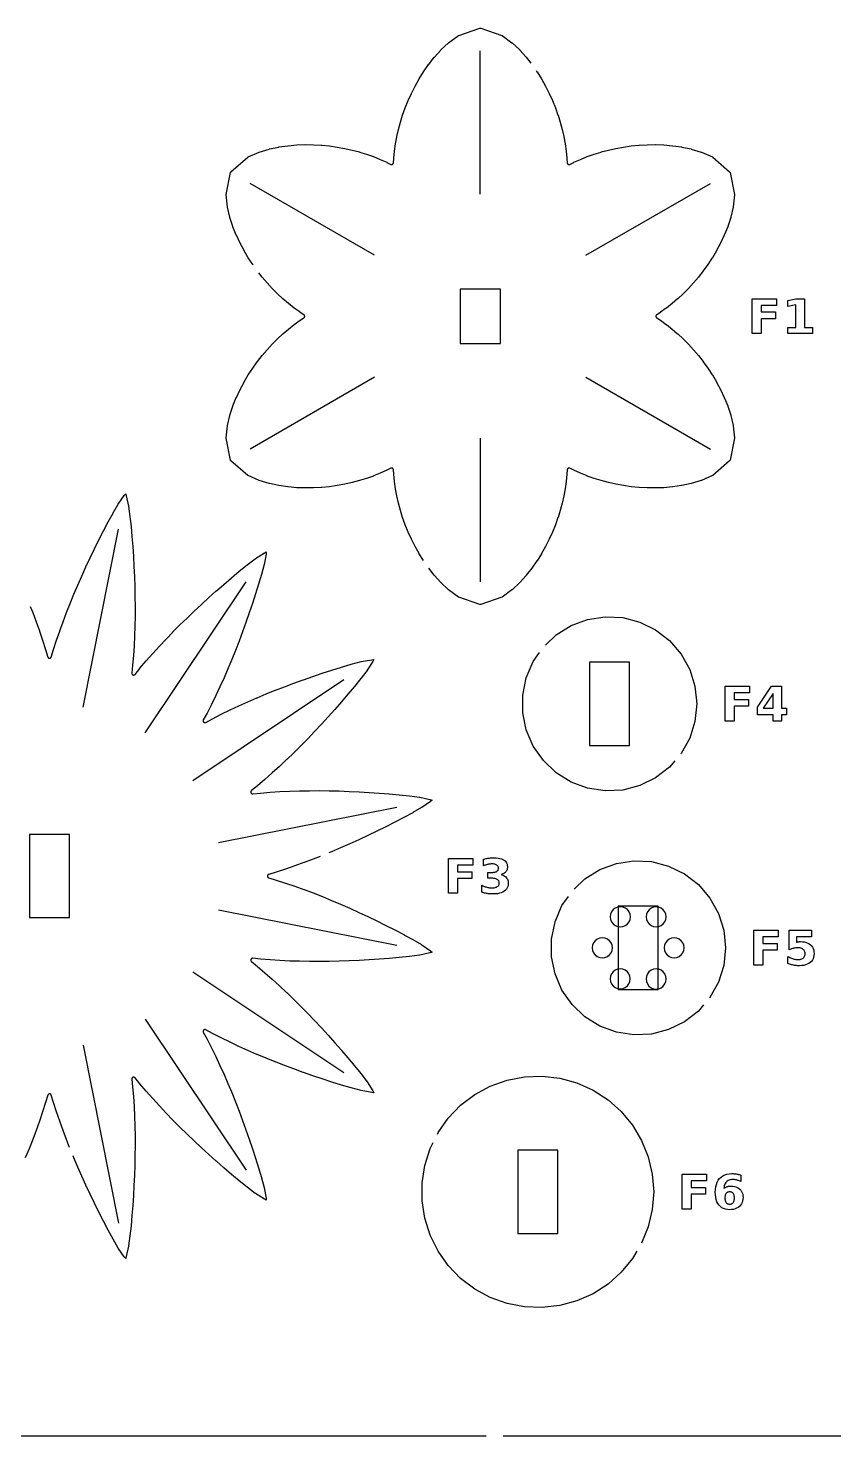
# Model space of a CAD drawing. Header units: millimetres. Extents: x 0 to 300, y 0 to 300.
# Drawn here: x 92.5 to 148.6, y 150 to 248.1 of the extents above; entities that cross this region are included whole.
import ezdxf

# ---------------------------------------------------------------- set-up
doc = ezdxf.new("R2010")
doc.units = ezdxf.units.MM
for name, color, linetype in [('CUT', 1, 'CONTINUOUS'), ('ENGRAVE', 5, 'CONTINUOUS'), ('SCORE', 7, 'CONTINUOUS')]:
    doc.layers.add(name, color=color, linetype=linetype)

msp = doc.modelspace()

# ---------------------------------------------------------------- linework, layer by layer
at = {"layer": 'CUT', "color": 1}
for points in [[(108.1822, 231.5628), (108.1504, 231.6072), (108.1471, 231.612), (107.8419, 232.0785), (107.8387, 232.0836), (107.5475, 232.5744), (107.5444, 232.58), (107.269, 233.0978), (107.2659, 233.104), (107.0086, 233.6529), (107.0055, 233.66), (106.7701, 234.2463), (106.767, 234.255), (106.5602, 234.8898), (106.5571, 234.901), (106.3919, 235.6061), (106.3891, 235.6226), (106.2984, 236.4572), (106.2975, 236.4718), (106.2997, 236.4863), (106.6053, 238.0114), (106.6123, 238.0388), (106.6325, 238.0586), (107.8005, 239.0858), (107.812, 239.0949), (107.8251, 239.1015), (108.5932, 239.4402), (108.6089, 239.446), (109.3021, 239.6555), (109.3134, 239.6584), (109.9665, 239.7967), (109.9756, 239.7983), (110.601, 239.8877), (110.6088, 239.8886), (111.2127, 239.9402), (111.2196, 239.9406), (111.8058, 239.9609), (111.8122, 239.961), (112.3828, 239.9543), (112.3889, 239.9541), (112.9455, 239.923), (112.9513, 239.9226), (113.495, 239.8691), (113.5007, 239.8685), (114.0322, 239.7939), (114.0378, 239.793), (114.5577, 239.6984), (114.5632, 239.6973), (115.072, 239.5834), (115.0774, 239.5821), (115.5753, 239.4494), (115.5806, 239.4479), (116.0679, 239.2967), (116.0731, 239.295), (116.5499, 239.1258), (116.5551, 239.1238), (117.0216, 238.9368), (117.0267, 238.9346), (117.4829, 238.7298), (117.488, 238.7274), (117.7646, 238.5895), (117.7776, 238.5838), (117.7893, 238.58), (117.8013, 238.5773), (117.8136, 238.5759), (117.8259, 238.5757), (117.8381, 238.5766), (117.8503, 238.5788), (117.8621, 238.5822), (117.8736, 238.5867), (117.8845, 238.5923), (117.8949, 238.599), (117.9045, 238.6067), (117.9133, 238.6152), (117.9213, 238.6246), (117.9283, 238.6348), (117.9342, 238.6456), (117.9391, 238.6569), (117.9428, 238.6686), (117.9454, 238.6806), (117.9469, 238.6947), (117.9658, 239.0033), (117.9663, 239.0089), (118.017, 239.5064), (118.0177, 239.5119), (118.0889, 240.0094), (118.0898, 240.0149), (118.1817, 240.5124), (118.1828, 240.5178), (118.2956, 241.0154), (118.2969, 241.0207), (118.4309, 241.5183), (118.4325, 241.5236), (118.5882, 242.0212), (118.59, 242.0265), (118.768, 242.5241), (118.77, 242.5293), (118.9713, 243.0269), (118.9735, 243.0321), (119.1991, 243.5298), (119.2016, 243.535), (119.453, 244.0326), (119.4559, 244.0379), (119.7354, 244.5355), (119.7386, 244.541), (120.0493, 245.0384), (120.0532, 245.0442), (120.3998, 245.5414), (120.4045, 245.5477), (120.7946, 246.0447), (120.8005, 246.0517), (121.2469, 246.5482), (121.255, 246.5565), (121.783, 247.0521), (121.7959, 247.0628), (122.4733, 247.5586), (122.4856, 247.5667), (122.4992, 247.5721), (123.9728, 248.07), (124, 248.0775), (124.0272, 248.07), (125.5008, 247.5721), (125.5144, 247.5667), (125.5267, 247.5586), (126.2041, 247.0628), (126.217, 247.0521), (126.745, 246.5565), (126.7531, 246.5482), (127.1995, 246.0517), (127.2054, 246.0447), (127.5194, 245.6447)], [(127.8969, 245.1158), (127.9468, 245.0442), (127.9507, 245.0384), (128.2614, 244.541), (128.2646, 244.5355), (128.5441, 244.0379), (128.547, 244.0326), (128.7984, 243.535), (128.8009, 243.5298), (129.0265, 243.0321), (129.0287, 243.0269), (129.23, 242.5293), (129.232, 242.5241), (129.41, 242.0265), (129.4118, 242.0212), (129.5675, 241.5236), (129.5691, 241.5183), (129.7031, 241.0207), (129.7044, 241.0154), (129.8172, 240.5178), (129.8183, 240.5124), (129.9102, 240.0149), (129.9111, 240.0094), (129.9823, 239.5119), (129.983, 239.5064), (130.0337, 239.0089), (130.0342, 239.0033), (130.0531, 238.6947), (130.0546, 238.6806), (130.0572, 238.6686), (130.0609, 238.6569), (130.0658, 238.6456), (130.0717, 238.6348), (130.0787, 238.6246), (130.0867, 238.6152), (130.0955, 238.6067), (130.1051, 238.599), (130.1155, 238.5923), (130.1264, 238.5867), (130.1379, 238.5822), (130.1497, 238.5788), (130.1619, 238.5766), (130.1741, 238.5757), (130.1864, 238.5759), (130.1987, 238.5773), (130.2107, 238.58), (130.2224, 238.5838), (130.2354, 238.5895), (130.512, 238.7274), (130.5171, 238.7298), (130.9733, 238.9346), (130.9784, 238.9368), (131.4449, 239.1238), (131.4501, 239.1258), (131.9269, 239.295), (131.9321, 239.2967), (132.4194, 239.4479), (132.4247, 239.4494), (132.9226, 239.5821), (132.928, 239.5834), (133.4368, 239.6973), (133.4423, 239.6984), (133.9622, 239.793), (133.9678, 239.7939), (134.4993, 239.8685), (134.505, 239.8691), (135.0487, 239.9226), (135.0545, 239.923), (135.6111, 239.9541), (135.6172, 239.9543), (136.1878, 239.961), (136.1942, 239.9609), (136.7804, 239.9406), (136.7873, 239.9402), (137.3912, 239.8886), (137.399, 239.8877), (138.0244, 239.7983), (138.0335, 239.7967), (138.6866, 239.6584), (138.6979, 239.6555), (139.3911, 239.446), (139.4068, 239.4402), (140.1749, 239.1015), (140.188, 239.0949), (140.1995, 239.0858), (141.3675, 238.0586), (141.3877, 238.0388), (141.3947, 238.0114), (141.7003, 236.4863), (141.7025, 236.4718), (141.7016, 236.4572), (141.6109, 235.6226), (141.6081, 235.6061), (141.4429, 234.901), (141.4398, 234.8898), (141.233, 234.255), (141.2299, 234.2463), (140.9945, 233.66), (140.9914, 233.6529), (140.7341, 233.104), (140.731, 233.0978), (140.4556, 232.58), (140.4525, 232.5744), (140.1613, 232.0836), (140.1581, 232.0785), (139.8529, 231.612), (139.8496, 231.6072), (139.5315, 231.163), (139.5281, 231.1585), (139.1977, 230.7354), (139.1942, 230.731), (138.8523, 230.328), (138.8486, 230.3239), (138.4955, 229.9402), (138.4917, 229.9362), (138.1278, 229.5713), (138.1238, 229.5675), (137.7493, 229.2211), (137.7452, 229.2174), (137.3603, 228.8891), (137.356, 228.8855), (136.9607, 228.5751), (136.9563, 228.5718), (136.5508, 228.2791), (136.5462, 228.2759), (136.2884, 228.1053), (136.277, 228.0969), (136.2679, 228.0886), (136.2596, 228.0795), (136.2522, 228.0697), (136.2458, 228.0591), (136.2406, 228.048), (136.2364, 228.0364), (136.2334, 228.0245), (136.2316, 228.0123), (136.231, 228), (136.2316, 227.9877), (136.2334, 227.9755), (136.2364, 227.9636), (136.2406, 227.952), (136.2458, 227.9409), (136.2522, 227.9303), (136.2596, 227.9205), (136.2679, 227.9114), (136.277, 227.9031), (136.2884, 227.8947), (136.5462, 227.7241), (136.5508, 227.7209), (136.9563, 227.4282), (136.9607, 227.4249), (137.356, 227.1145), (137.3603, 227.1109), (137.7452, 226.7826), (137.7493, 226.7789), (138.1238, 226.4325), (138.1278, 226.4287), (138.4917, 226.0638), (138.4955, 226.0598), (138.8486, 225.6761), (138.8523, 225.672), (139.1942, 225.269), (139.1977, 225.2646), (139.5281, 224.8415), (139.5315, 224.837), (139.8496, 224.3928), (139.8529, 224.388), (140.1581, 223.9215), (140.1613, 223.9164), (140.4525, 223.4256), (140.4556, 223.42), (140.731, 222.9022), (140.7341, 222.896), (140.9914, 222.3471), (140.9945, 222.34), (141.2299, 221.7537), (141.233, 221.745), (141.4398, 221.1102), (141.4429, 221.099), (141.6081, 220.3939), (141.6109, 220.3774), (141.7016, 219.5428), (141.7025, 219.5282), (141.7003, 219.5137), (141.3947, 217.9886), (141.3877, 217.9612), (141.3675, 217.9414), (140.1995, 216.9142), (140.188, 216.9051), (140.1749, 216.8985), (139.4068, 216.5598), (139.3911, 216.554), (138.6979, 216.3445), (138.6866, 216.3416), (138.0335, 216.2033), (138.0244, 216.2017), (137.399, 216.1123), (137.3912, 216.1114), (136.7873, 216.0598), (136.7804, 216.0594), (136.1942, 216.0391), (136.1878, 216.039), (135.6172, 216.0457), (135.6111, 216.0459), (135.0545, 216.077), (135.0487, 216.0774), (134.505, 216.1309), (134.4993, 216.1315), (133.9678, 216.2061), (133.9622, 216.207), (133.4423, 216.3016), (133.4368, 216.3027), (132.928, 216.4166), (132.9226, 216.4179), (132.4247, 216.5506), (132.4194, 216.5521), (131.9321, 216.7033), (131.9269, 216.705), (131.4501, 216.8742), (131.4449, 216.8762), (130.9784, 217.0632), (130.9733, 217.0654), (130.5171, 217.2702), (130.512, 217.2726), (130.2354, 217.4105), (130.2224, 217.4162), (130.2107, 217.42), (130.1987, 217.4227), (130.1864, 217.4241), (130.1741, 217.4243), (130.1619, 217.4234), (130.1497, 217.4212), (130.1379, 217.4178), (130.1264, 217.4133), (130.1155, 217.4077), (130.1051, 217.401), (130.0955, 217.3933), (130.0867, 217.3848), (130.0787, 217.3754), (130.0717, 217.3652), (130.0658, 217.3544), (130.0609, 217.3431), (130.0572, 217.3314), (130.0546, 217.3194), (130.0531, 217.3053), (130.0342, 216.9967), (130.0337, 216.9911), (129.983, 216.4936), (129.9823, 216.4881), (129.9111, 215.9906), (129.9102, 215.9851), (129.8183, 215.4876), (129.8172, 215.4822), (129.7044, 214.9846), (129.7031, 214.9793), (129.5691, 214.4817), (129.5675, 214.4764), (129.4118, 213.9788), (129.41, 213.9735), (129.232, 213.4759), (129.23, 213.4707), (129.0287, 212.9731), (129.0265, 212.9679), (128.8009, 212.4702), (128.7984, 212.465), (128.547, 211.9674), (128.5441, 211.9621), (128.2646, 211.4645), (128.2614, 211.459), (127.9507, 210.9616), (127.9468, 210.9558), (127.6002, 210.4586), (127.5955, 210.4523), (127.2054, 209.9553), (127.1995, 209.9483), (126.7531, 209.4518), (126.745, 209.4435), (126.217, 208.9479), (126.2041, 208.9372), (125.5267, 208.4414), (125.5144, 208.4333), (125.5008, 208.4279), (124.0272, 207.93), (124, 207.9225), (123.9728, 207.93), (122.4992, 208.4279), (122.4856, 208.4333), (122.4733, 208.4414), (121.7959, 208.9372), (121.783, 208.9479), (121.255, 209.4435), (121.2469, 209.4518), (120.8005, 209.9483), (120.7946, 209.9553), (120.4109, 210.4441)], [(120.0394, 210.9775), (119.7386, 211.459), (119.7354, 211.4645), (119.4559, 211.9621), (119.453, 211.9674), (119.2016, 212.465), (119.1991, 212.4702), (118.9735, 212.9679), (118.9713, 212.9731), (118.77, 213.4707), (118.768, 213.4759), (118.59, 213.9735), (118.5882, 213.9788), (118.4325, 214.4764), (118.4309, 214.4817), (118.2969, 214.9793), (118.2956, 214.9846), (118.1828, 215.4822), (118.1817, 215.4876), (118.0898, 215.9851), (118.0889, 215.9906), (118.0177, 216.4881), (118.017, 216.4936), (117.9663, 216.9911), (117.9658, 216.9967), (117.9469, 217.3053), (117.9454, 217.3194), (117.9428, 217.3314), (117.9391, 217.3431), (117.9342, 217.3544), (117.9283, 217.3652), (117.9213, 217.3754), (117.9133, 217.3848), (117.9045, 217.3933), (117.8949, 217.401), (117.8845, 217.4077), (117.8736, 217.4133), (117.8621, 217.4178), (117.8503, 217.4212), (117.8381, 217.4234), (117.8259, 217.4243), (117.8136, 217.4241), (117.8013, 217.4227), (117.7893, 217.42), (117.7776, 217.4162), (117.7646, 217.4105), (117.488, 217.2726), (117.4829, 217.2702), (117.0267, 217.0654), (117.0216, 217.0632), (116.5551, 216.8762), (116.5499, 216.8742), (116.0731, 216.705), (116.0679, 216.7033), (115.5806, 216.5521), (115.5753, 216.5506), (115.0774, 216.4179), (115.072, 216.4166), (114.5632, 216.3027), (114.5577, 216.3016), (114.0378, 216.207), (114.0322, 216.2061), (113.5007, 216.1315), (113.495, 216.1309), (112.9513, 216.0774), (112.9455, 216.077), (112.3889, 216.0459), (112.3828, 216.0457), (111.8122, 216.039), (111.8058, 216.0391), (111.2196, 216.0594), (111.2127, 216.0598), (110.6088, 216.1114), (110.601, 216.1123), (109.9756, 216.2017), (109.9665, 216.2033), (109.3134, 216.3416), (109.3021, 216.3445), (108.6089, 216.554), (108.5932, 216.5598), (107.8251, 216.8985), (107.812, 216.9051), (107.8005, 216.9142), (106.6325, 217.9414), (106.6123, 217.9612), (106.6053, 217.9886), (106.2997, 219.5137), (106.2975, 219.5282), (106.2984, 219.5428), (106.3891, 220.3774), (106.3919, 220.3939), (106.5571, 221.099), (106.5602, 221.1102), (106.767, 221.745), (106.7701, 221.7537), (107.0055, 222.34), (107.0086, 222.3471), (107.2659, 222.896), (107.269, 222.9022), (107.5444, 223.42), (107.5475, 223.4256), (107.8387, 223.9164), (107.8419, 223.9215), (108.1471, 224.388), (108.1504, 224.3928), (108.4685, 224.837), (108.4719, 224.8415), (108.8023, 225.2646), (108.8058, 225.269), (109.1477, 225.672), (109.1514, 225.6761), (109.5045, 226.0598), (109.5083, 226.0638), (109.8722, 226.4287), (109.8762, 226.4325), (110.2507, 226.7789), (110.2548, 226.7826), (110.6397, 227.1109), (110.644, 227.1145), (111.0393, 227.4249), (111.0437, 227.4282), (111.4492, 227.7209), (111.4538, 227.7241), (111.7116, 227.8947), (111.723, 227.9031), (111.7321, 227.9114), (111.7404, 227.9205), (111.7478, 227.9303), (111.7542, 227.9409), (111.7594, 227.952), (111.7636, 227.9636), (111.7666, 227.9755), (111.7684, 227.9877), (111.769, 228), (111.7684, 228.0123), (111.7666, 228.0245), (111.7636, 228.0364), (111.7594, 228.048), (111.7542, 228.0591), (111.7478, 228.0697), (111.7404, 228.0795), (111.7321, 228.0886), (111.723, 228.0969), (111.7116, 228.1053), (111.4538, 228.2759), (111.4492, 228.2791), (111.0437, 228.5718), (111.0393, 228.5751), (110.644, 228.8855), (110.6397, 228.8891), (110.2548, 229.2174), (110.2507, 229.2211), (109.8762, 229.5675), (109.8722, 229.5713), (109.5083, 229.9362), (109.5045, 229.9402), (109.1514, 230.3239), (109.1477, 230.328), (108.8058, 230.731), (108.8023, 230.7354), (108.5658, 231.0382)], [(92.655, 207.7846), (92.8219, 207.3619), (92.8226, 207.3599), (93.0641, 206.7207), (93.0648, 206.7187), (93.2955, 206.0773), (93.2963, 206.0752), (93.5155, 205.4316), (93.5163, 205.4293), (93.7236, 204.7835), (93.7243, 204.781), (93.8798, 204.2639), (93.8845, 204.2506), (93.8897, 204.2395), (93.896, 204.2289), (93.9033, 204.219), (93.9115, 204.2099), (93.9206, 204.2017), (93.9305, 204.1943), (93.941, 204.188), (93.9521, 204.1828), (93.9637, 204.1786), (93.9756, 204.1756), (93.9877, 204.1738), (94, 204.1732), (94.0123, 204.1738), (94.0244, 204.1756), (94.0363, 204.1786), (94.0479, 204.1828), (94.059, 204.188), (94.0695, 204.1943), (94.0794, 204.2017), (94.0885, 204.2099), (94.0967, 204.219), (94.104, 204.2289), (94.1103, 204.2395), (94.1155, 204.2506), (94.1202, 204.2639), (94.2757, 204.781), (94.2764, 204.7835), (94.4837, 205.4293), (94.4845, 205.4316), (94.7037, 206.0752), (94.7045, 206.0773), (94.9352, 206.7187), (94.9359, 206.7207), (95.1774, 207.3599), (95.1781, 207.3619), (95.4298, 207.9991), (95.4305, 208.0009), (95.6918, 208.6363), (95.6925, 208.638), (95.9628, 209.2716), (95.9635, 209.2732), (96.2423, 209.9052), (96.243, 209.9066), (96.5299, 210.5371), (96.5305, 210.5384), (96.825, 211.1674), (96.8256, 211.1687), (97.1275, 211.7963), (97.1281, 211.7975), (97.4372, 212.4236), (97.4379, 212.4249), (97.7546, 213.0495), (97.7554, 213.051), (98.0807, 213.6736), (98.0818, 213.6755), (98.4183, 214.2955), (98.42, 214.2986), (98.7742, 214.9128), (98.781, 214.9236), (99.2045, 215.5221), (99.2998, 215.644), (99.3412, 215.4949), (99.5034, 214.7799), (99.5057, 214.7673), (99.5978, 214.0644), (99.5982, 214.0608), (99.6719, 213.3592), (99.6721, 213.3571), (99.7344, 212.6573), (99.7345, 212.6556), (99.7881, 211.9575), (99.7882, 211.956), (99.8342, 211.2593), (99.8343, 211.2578), (99.8731, 210.5626), (99.8731, 210.5611), (99.9045, 209.8673), (99.9046, 209.8658), (99.9284, 209.1736), (99.9284, 209.172), (99.9442, 208.4814), (99.9442, 208.4797), (99.9515, 207.7908), (99.9515, 207.789), (99.9497, 207.102), (99.9497, 207.1), (99.9384, 206.415), (99.9383, 206.4129), (99.9168, 205.73), (99.9167, 205.7278), (99.8843, 205.047), (99.8842, 205.0447), (99.8405, 204.3663), (99.8403, 204.3638), (99.7847, 203.6878), (99.7845, 203.6853), (99.7302, 203.148), (99.7294, 203.1339), (99.73, 203.1216), (99.7318, 203.1095), (99.7347, 203.0976), (99.7389, 203.086), (99.7441, 203.0749), (99.7504, 203.0643), (99.7577, 203.0545), (99.7659, 203.0454), (99.775, 203.0371), (99.7849, 203.0298), (99.7954, 203.0235), (99.8065, 203.0182), (99.8181, 203.0141), (99.83, 203.0111), (99.8422, 203.0093), (99.8544, 203.0087), (99.8667, 203.0093), (99.8788, 203.0111), (99.8908, 203.0141), (99.9023, 203.0183), (99.9134, 203.0236), (99.9239, 203.0299), (99.9338, 203.0372), (99.9429, 203.0455), (99.9523, 203.056), (100.2938, 203.4743), (100.2954, 203.4763), (100.7341, 203.9936), (100.7357, 203.9954), (101.1846, 204.5061), (101.1861, 204.5078), (101.6446, 205.012), (101.6461, 205.0136), (102.1138, 205.5118), (102.1152, 205.5133), (102.5916, 206.0057), (102.5929, 206.0071), (103.0775, 206.4942), (103.0788, 206.4954), (103.571, 206.9774), (103.5722, 206.9786), (104.0717, 207.4558), (104.0729, 207.4568), (104.5792, 207.9295), (104.5803, 207.9305), (105.0931, 208.3989), (105.0942, 208.3999), (105.6132, 208.8642), (105.6142, 208.8651), (106.1394, 209.3252), (106.1405, 209.3262), (106.6722, 209.782), (106.6734, 209.7831), (107.2123, 210.2338), (107.214, 210.2352), (107.7622, 210.6792), (107.7649, 210.6814), (108.3272, 211.1133), (108.3376, 211.1206), (108.9579, 211.5115), (109.0926, 211.5877), (109.0738, 211.4341), (108.95, 210.7114), (108.9473, 210.699), (108.7634, 210.0143), (108.7624, 210.0109), (108.562, 209.3345), (108.5614, 209.3324), (108.3511, 208.6621), (108.3506, 208.6605), (108.133, 207.9949), (108.1325, 207.9935), (107.9084, 207.3322), (107.9079, 207.3309), (107.6776, 206.6737), (107.6771, 206.6723), (107.4406, 206.0193), (107.4401, 206.0179), (107.1972, 205.3693), (107.1966, 205.3678), (106.9469, 204.7237), (106.9463, 204.7221), (106.6894, 204.0829), (106.6887, 204.0812), (106.4242, 203.4472), (106.4234, 203.4454), (106.1508, 202.8168), (106.1499, 202.8149), (105.8686, 202.1922), (105.8677, 202.1902), (105.5773, 201.5737), (105.5763, 201.5716), (105.2763, 200.9615), (105.2752, 200.9593), (104.9652, 200.3561), (104.964, 200.3538), (104.7082, 199.8782), (104.7021, 199.8655), (104.6979, 199.8539), (104.6949, 199.842), (104.6931, 199.8299), (104.6925, 199.8176), (104.6931, 199.8053), (104.6949, 199.7932), (104.6978, 199.7813), (104.702, 199.7697), (104.7072, 199.7586), (104.7135, 199.748), (104.7208, 199.7382), (104.7291, 199.7291), (104.7382, 199.7208), (104.748, 199.7135), (104.7586, 199.7072), (104.7697, 199.702), (104.7813, 199.6978), (104.7932, 199.6949), (104.8053, 199.6931), (104.8176, 199.6925), (104.8299, 199.6931), (104.842, 199.6949), (104.8539, 199.6979), (104.8655, 199.7021), (104.8782, 199.7082), (105.3538, 199.964), (105.3561, 199.9652), (105.9593, 200.2752), (105.9615, 200.2763), (106.5716, 200.5763), (106.5737, 200.5773), (107.1902, 200.8677), (107.1922, 200.8686), (107.8149, 201.1499), (107.8168, 201.1508), (108.4454, 201.4234), (108.4472, 201.4242), (109.0812, 201.6887), (109.0829, 201.6894), (109.7221, 201.9463), (109.7237, 201.9469), (110.3678, 202.1966), (110.3693, 202.1972), (111.0179, 202.4401), (111.0193, 202.4406), (111.6723, 202.6771), (111.6737, 202.6776), (112.3309, 202.9079), (112.3322, 202.9084), (112.9935, 203.1325), (112.9949, 203.133), (113.6605, 203.3506), (113.6621, 203.3511), (114.3324, 203.5614), (114.3345, 203.562), (115.0109, 203.7624), (115.0143, 203.7634), (115.699, 203.9473), (115.7114, 203.95), (116.4341, 204.0738), (116.5877, 204.0926), (116.5115, 203.9579), (116.1206, 203.3376), (116.1133, 203.3272), (115.6814, 202.7649), (115.6792, 202.7622), (115.2352, 202.214), (115.2338, 202.2123), (114.7831, 201.6734), (114.782, 201.6722), (114.3262, 201.1405), (114.3252, 201.1394), (113.8651, 200.6142), (113.8642, 200.6132), (113.3999, 200.0942), (113.3989, 200.0931), (112.9305, 199.5803), (112.9295, 199.5792), (112.4568, 199.0729), (112.4558, 199.0717), (111.9786, 198.5722), (111.9774, 198.571), (111.4954, 198.0788), (111.4942, 198.0775), (111.0071, 197.5929), (111.0057, 197.5916), (110.5133, 197.1152), (110.5118, 197.1138), (110.0136, 196.6461), (110.012, 196.6446), (109.5078, 196.1861), (109.5061, 196.1846), (108.9954, 195.7357), (108.9936, 195.7341), (108.4763, 195.2954), (108.4743, 195.2938), (108.056, 194.9523), (108.0455, 194.9429), (108.0372, 194.9338), (108.0299, 194.9239), (108.0236, 194.9134), (108.0183, 194.9023), (108.0141, 194.8908), (108.0111, 194.8788), (108.0093, 194.8667), (108.0087, 194.8544), (108.0093, 194.8422), (108.0111, 194.83), (108.0141, 194.8181), (108.0182, 194.8065), (108.0235, 194.7954), (108.0298, 194.7849), (108.0371, 194.775), (108.0454, 194.7659), (108.0545, 194.7577), (108.0643, 194.7504), (108.0749, 194.7441), (108.086, 194.7389), (108.0976, 194.7347), (108.1095, 194.7318), (108.1216, 194.73), (108.1339, 194.7294), (108.148, 194.7302), (108.6853, 194.7845), (108.6878, 194.7847), (109.3638, 194.8403), (109.3663, 194.8405), (110.0447, 194.8842), (110.047, 194.8843), (110.7278, 194.9167), (110.73, 194.9168), (111.4129, 194.9383), (111.415, 194.9384), (112.1, 194.9497), (112.102, 194.9497), (112.789, 194.9515), (112.7908, 194.9515), (113.4797, 194.9442), (113.4814, 194.9442), (114.172, 194.9284), (114.1736, 194.9284), (114.8658, 194.9046), (114.8673, 194.9045), (115.5611, 194.8731), (115.5626, 194.8731), (116.2578, 194.8343), (116.2593, 194.8342), (116.956, 194.7882), (116.9575, 194.7881), (117.6556, 194.7345), (117.6573, 194.7344), (118.3571, 194.6721), (118.3592, 194.6719), (119.0608, 194.5982), (119.0644, 194.5978), (119.7673, 194.5057), (119.7799, 194.5034), (120.4949, 194.3412), (120.644, 194.2998), (120.5221, 194.2045), (119.9236, 193.781), (119.9128, 193.7742), (119.2986, 193.42), (119.2955, 193.4183), (118.6755, 193.0818), (118.6736, 193.0807), (118.051, 192.7554), (118.0495, 192.7546), (117.4249, 192.4379), (117.4236, 192.4372), (116.7975, 192.1281), (116.7963, 192.1275), (116.1687, 191.8256), (116.1674, 191.825), (115.5384, 191.5305), (115.5371, 191.5299), (114.9066, 191.243), (114.9052, 191.2423), (114.2732, 190.9635), (114.2716, 190.9628), (113.638, 190.6925), (113.6363, 190.6918), (113.4447, 190.613)], [(128.5338, 205.0938), (129.2812, 205.8043), (130.3244, 206.4545), (131.4772, 206.8814), (132.6923, 207.0676), (133.92, 207.0053), (135.11, 206.6972), (136.2137, 206.1558), (137.1857, 205.4034), (137.9865, 204.4707), (138.583, 203.3959), (138.951, 202.223), (139.0754, 201), (138.951, 199.777), (138.583, 198.6041), (137.9865, 197.5293), (137.9757, 197.5168)], [(137.5523, 197.0236), (137.1857, 196.5966), (136.2137, 195.8442), (135.11, 195.3028), (133.92, 194.9947), (132.6923, 194.9324), (131.4772, 195.1186), (130.3244, 195.5455), (129.2812, 196.1957), (128.3903, 197.0427), (127.688, 198.0516), (127.2032, 199.1813), (126.9558, 200.3854), (126.9558, 201.6146), (127.2032, 202.8187), (127.688, 203.9484), (128.1321, 204.5864)], [(112.8426, 190.368), (112.3619, 190.1781), (112.3599, 190.1774), (111.7207, 189.9359), (111.7187, 189.9352), (111.0773, 189.7045), (111.0752, 189.7037), (110.4316, 189.4845), (110.4293, 189.4837), (109.7835, 189.2764), (109.781, 189.2757), (109.2639, 189.1202), (109.2506, 189.1155), (109.2395, 189.1103), (109.2289, 189.104), (109.219, 189.0967), (109.2099, 189.0885), (109.2017, 189.0794), (109.1943, 189.0695), (109.188, 189.059), (109.1828, 189.0479), (109.1786, 189.0363), (109.1756, 189.0244), (109.1738, 189.0123), (109.1732, 189), (109.1738, 188.9877), (109.1756, 188.9756), (109.1786, 188.9637), (109.1828, 188.9521), (109.188, 188.941), (109.1943, 188.9305), (109.2017, 188.9206), (109.2099, 188.9115), (109.219, 188.9033), (109.2289, 188.896), (109.2395, 188.8897), (109.2506, 188.8845), (109.2639, 188.8798), (109.781, 188.7243), (109.7835, 188.7236), (110.4293, 188.5163), (110.4316, 188.5155), (111.0752, 188.2963), (111.0773, 188.2955), (111.7187, 188.0648), (111.7207, 188.0641), (112.3599, 187.8226), (112.3619, 187.8219), (112.9991, 187.5702), (113.0009, 187.5695), (113.6363, 187.3082), (113.638, 187.3075), (114.2716, 187.0372), (114.2732, 187.0365), (114.9052, 186.7577), (114.9066, 186.757), (115.5371, 186.4701), (115.5384, 186.4695), (116.1674, 186.175), (116.1687, 186.1744), (116.7963, 185.8725), (116.7975, 185.8719), (117.4236, 185.5628), (117.4249, 185.5621), (118.0495, 185.2454), (118.051, 185.2446), (118.6736, 184.9193), (118.6755, 184.9182), (119.2955, 184.5817), (119.2986, 184.58), (119.9128, 184.2258), (119.9236, 184.219), (120.5221, 183.7955), (120.644, 183.7002), (120.4949, 183.6588), (119.7799, 183.4966), (119.7673, 183.4943), (119.0644, 183.4022), (119.0608, 183.4018), (118.3592, 183.3281), (118.3571, 183.3279), (117.6573, 183.2656), (117.6556, 183.2655), (116.9575, 183.2119), (116.956, 183.2118), (116.2593, 183.1658), (116.2578, 183.1657), (115.5626, 183.1269), (115.5611, 183.1269), (114.8673, 183.0955), (114.8658, 183.0954), (114.1736, 183.0716), (114.172, 183.0716), (113.4814, 183.0558), (113.4797, 183.0558), (112.7908, 183.0485), (112.789, 183.0485), (112.102, 183.0503), (112.1, 183.0503), (111.415, 183.0616), (111.4129, 183.0617), (110.73, 183.0832), (110.7278, 183.0833), (110.047, 183.1157), (110.0447, 183.1158), (109.3663, 183.1595), (109.3638, 183.1597), (108.6878, 183.2153), (108.6853, 183.2155), (108.148, 183.2698), (108.1339, 183.2706), (108.1216, 183.27), (108.1095, 183.2682), (108.0976, 183.2653), (108.086, 183.2611), (108.0749, 183.2559), (108.0643, 183.2496), (108.0545, 183.2423), (108.0454, 183.2341), (108.0371, 183.225), (108.0298, 183.2151), (108.0235, 183.2046), (108.0182, 183.1935), (108.0141, 183.1819), (108.0111, 183.17), (108.0093, 183.1578), (108.0087, 183.1456), (108.0093, 183.1333), (108.0111, 183.1212), (108.0141, 183.1092), (108.0183, 183.0977), (108.0236, 183.0866), (108.0299, 183.0761), (108.0372, 183.0662), (108.0455, 183.0571), (108.056, 183.0477), (108.4743, 182.7062), (108.4763, 182.7046), (108.9936, 182.2659), (108.9954, 182.2643), (109.5061, 181.8154), (109.5078, 181.8139), (110.012, 181.3554), (110.0136, 181.3539), (110.5118, 180.8862), (110.5133, 180.8848), (111.0057, 180.4084), (111.0071, 180.4071), (111.4942, 179.9225), (111.4954, 179.9212), (111.9774, 179.429), (111.9786, 179.4278), (112.4558, 178.9283), (112.4568, 178.9271), (112.9295, 178.4208), (112.9305, 178.4197), (113.3989, 177.9069), (113.3999, 177.9058), (113.8642, 177.3868), (113.8651, 177.3858), (114.3252, 176.8606), (114.3262, 176.8595), (114.782, 176.3278), (114.7831, 176.3266), (115.2338, 175.7877), (115.2352, 175.786), (115.6792, 175.2378), (115.6814, 175.2351), (116.1133, 174.6728), (116.1206, 174.6624), (116.5115, 174.0421), (116.5877, 173.9074), (116.4341, 173.9262), (115.7114, 174.05), (115.699, 174.0527), (115.0143, 174.2366), (115.0109, 174.2376), (114.3345, 174.438), (114.3324, 174.4386), (113.6621, 174.6489), (113.6605, 174.6494), (112.9949, 174.867), (112.9935, 174.8675), (112.3322, 175.0916), (112.3309, 175.0921), (111.6737, 175.3224), (111.6723, 175.3229), (111.0193, 175.5594), (111.0179, 175.5599), (110.3693, 175.8028), (110.3678, 175.8034), (109.7237, 176.0531), (109.7221, 176.0537), (109.0829, 176.3106), (109.0812, 176.3113), (108.4472, 176.5758), (108.4454, 176.5766), (107.8168, 176.8492), (107.8149, 176.8501), (107.1922, 177.1314), (107.1902, 177.1323), (106.5737, 177.4227), (106.5716, 177.4237), (105.9615, 177.7237), (105.9593, 177.7248), (105.3561, 178.0348), (105.3538, 178.036), (104.8782, 178.2918), (104.8655, 178.2979), (104.8539, 178.3021), (104.842, 178.3051), (104.8299, 178.3069), (104.8176, 178.3075), (104.8053, 178.3069), (104.7932, 178.3051), (104.7813, 178.3022), (104.7697, 178.298), (104.7586, 178.2928), (104.748, 178.2865), (104.7382, 178.2792), (104.7291, 178.2709), (104.7208, 178.2618), (104.7135, 178.252), (104.7072, 178.2414), (104.702, 178.2303), (104.6978, 178.2187), (104.6949, 178.2068), (104.6931, 178.1947), (104.6925, 178.1824), (104.6931, 178.1701), (104.6949, 178.158), (104.6979, 178.1461), (104.7021, 178.1345), (104.7082, 178.1218), (104.964, 177.6462), (104.9652, 177.6439), (105.2752, 177.0407), (105.2763, 177.0385), (105.5763, 176.4284), (105.5773, 176.4263), (105.8677, 175.8098), (105.8686, 175.8078), (106.1499, 175.1851), (106.1508, 175.1832), (106.4234, 174.5546), (106.4242, 174.5528), (106.6887, 173.9188), (106.6894, 173.9171), (106.9463, 173.2779), (106.9469, 173.2763), (107.1966, 172.6322), (107.1972, 172.6307), (107.4401, 171.9821), (107.4406, 171.9807), (107.6771, 171.3277), (107.6776, 171.3263), (107.9079, 170.6691), (107.9084, 170.6678), (108.1325, 170.0065), (108.133, 170.0051), (108.3506, 169.3395), (108.3511, 169.3379), (108.5614, 168.6676), (108.562, 168.6655), (108.7624, 167.9891), (108.7634, 167.9857), (108.9473, 167.301), (108.95, 167.2886), (109.0738, 166.5659), (109.0926, 166.4123), (108.9579, 166.4885), (108.3376, 166.8794), (108.3272, 166.8867), (107.7649, 167.3186), (107.7622, 167.3208), (107.214, 167.7648), (107.2123, 167.7662), (106.6734, 168.2169), (106.6722, 168.218), (106.1405, 168.6738), (106.1394, 168.6748), (105.6142, 169.1349), (105.6132, 169.1358), (105.0942, 169.6001), (105.0931, 169.6011), (104.5803, 170.0695), (104.5792, 170.0705), (104.0729, 170.5432), (104.0717, 170.5442), (103.5722, 171.0214), (103.571, 171.0226), (103.0788, 171.5046), (103.0775, 171.5058), (102.5929, 171.9929), (102.5916, 171.9943), (102.1152, 172.4867), (102.1138, 172.4882), (101.6461, 172.9864), (101.6446, 172.988), (101.1861, 173.4922), (101.1846, 173.4939), (100.7357, 174.0046), (100.7341, 174.0064), (100.2954, 174.5237), (100.2938, 174.5257), (99.9523, 174.944), (99.9429, 174.9545), (99.9338, 174.9628), (99.9239, 174.9701), (99.9134, 174.9764), (99.9023, 174.9817), (99.8908, 174.9859), (99.8788, 174.9889), (99.8667, 174.9907), (99.8544, 174.9913), (99.8422, 174.9907), (99.83, 174.9889), (99.8181, 174.9859), (99.8065, 174.9818), (99.7954, 174.9765), (99.7849, 174.9702), (99.775, 174.9629), (99.7659, 174.9546), (99.7577, 174.9455), (99.7504, 174.9357), (99.7441, 174.9251), (99.7389, 174.914), (99.7347, 174.9024), (99.7318, 174.8905), (99.73, 174.8784), (99.7294, 174.8661), (99.7302, 174.852), (99.7845, 174.3147), (99.7847, 174.3122), (99.8403, 173.6362), (99.8405, 173.6337), (99.8842, 172.9553), (99.8843, 172.953), (99.9167, 172.2722), (99.9168, 172.27), (99.9383, 171.5871), (99.9384, 171.585), (99.9497, 170.9), (99.9497, 170.898), (99.9515, 170.211), (99.9515, 170.2092), (99.9442, 169.5203), (99.9442, 169.5186), (99.9284, 168.828), (99.9284, 168.8264), (99.9046, 168.1342), (99.9045, 168.1327), (99.8731, 167.4389), (99.8731, 167.4374), (99.8343, 166.7422), (99.8342, 166.7407), (99.7882, 166.044), (99.7881, 166.0425), (99.7345, 165.3444), (99.7344, 165.3427), (99.6721, 164.6429), (99.6719, 164.6408), (99.5982, 163.9392), (99.5978, 163.9356), (99.5057, 163.2327), (99.5034, 163.2201), (99.3412, 162.5051), (99.2998, 162.356), (99.2045, 162.4779), (98.781, 163.0764), (98.7742, 163.0872), (98.42, 163.7014), (98.4183, 163.7045), (98.0818, 164.3245), (98.0807, 164.3264), (97.7554, 164.949), (97.7546, 164.9505), (97.4379, 165.5751), (97.4372, 165.5764), (97.1281, 166.2025), (97.1275, 166.2037), (96.8256, 166.8313), (96.825, 166.8326), (96.5305, 167.4616), (96.5299, 167.4629), (96.243, 168.0934), (96.2423, 168.0948), (95.9635, 168.7268), (95.9628, 168.7284), (95.6925, 169.362), (95.6918, 169.3637), (95.6367, 169.4976)], [(130.5338, 188.0938), (131.2812, 188.8043), (132.3244, 189.4545), (133.4772, 189.8814), (134.6923, 190.0676), (135.92, 190.0053), (137.11, 189.6972), (138.2137, 189.1558), (139.1857, 188.4034), (139.9865, 187.4707), (140.583, 186.3959), (140.951, 185.223), (141.0754, 184), (140.951, 182.777), (140.583, 181.6041), (139.9865, 180.5293), (139.9757, 180.5168)], [(139.5523, 180.0236), (139.1857, 179.5966), (138.2137, 178.8442), (137.11, 178.3028), (135.92, 177.9947), (134.6923, 177.9324), (133.4772, 178.1186), (132.3244, 178.5455), (131.2812, 179.1957), (130.3903, 180.0427), (129.688, 181.0516), (129.2032, 182.1813), (128.9558, 183.3854), (128.9558, 184.6146), (129.2032, 185.8187), (129.688, 186.9484), (130.1321, 187.5864)], [(121.01, 171.028), (121.0588, 171.1266), (121.7701, 172.1378), (122.6273, 173.0286), (123.6106, 173.7781), (124.6967, 174.3687), (125.8602, 174.7866), (127.0739, 175.0219), (128.3093, 175.0693), (129.5375, 174.9275), (130.7296, 174.5999), (131.8577, 174.0942), (132.8954, 173.4222), (133.8184, 172.5996), (134.605, 171.6458), (135.2367, 170.5831), (135.6989, 169.4365), (135.9806, 168.2327), (136.0752, 167), (135.9806, 165.7673), (135.6989, 164.5635), (135.2367, 163.4169), (135.2355, 163.4148)], [(95.3909, 170.0993), (95.1781, 170.6381), (95.1774, 170.6401), (94.9359, 171.2793), (94.9352, 171.2813), (94.7045, 171.9227), (94.7037, 171.9248), (94.4845, 172.5684), (94.4837, 172.5707), (94.2764, 173.2165), (94.2757, 173.219), (94.1202, 173.7361), (94.1155, 173.7494), (94.1103, 173.7605), (94.104, 173.7711), (94.0967, 173.781), (94.0885, 173.7901), (94.0794, 173.7983), (94.0695, 173.8057), (94.059, 173.812), (94.0479, 173.8172), (94.0363, 173.8214), (94.0244, 173.8244), (94.0123, 173.8262), (94, 173.8268), (93.9877, 173.8262), (93.9756, 173.8244), (93.9637, 173.8214), (93.9521, 173.8172), (93.941, 173.812), (93.9305, 173.8057), (93.9206, 173.7983), (93.9115, 173.7901), (93.9033, 173.781), (93.896, 173.7711), (93.8897, 173.7605), (93.8845, 173.7494), (93.8798, 173.7361), (93.7243, 173.219), (93.7236, 173.2165), (93.5163, 172.5707), (93.5155, 172.5684), (93.2963, 171.9248), (93.2955, 171.9227), (93.0648, 171.2813), (93.0641, 171.2793), (92.8226, 170.6401), (92.8219, 170.6381), (92.5702, 170.0009), (92.5695, 169.9991), (92.3082, 169.3637)], [(134.9034, 162.8561), (134.605, 162.3542), (133.8184, 161.4004), (132.8954, 160.5778), (131.8577, 159.9058), (130.7296, 159.4001), (129.5375, 159.0725), (128.3093, 158.9307), (127.0739, 158.9781), (125.8602, 159.2134), (124.6967, 159.6313), (123.6106, 160.2219), (122.6273, 160.9714), (121.7701, 161.8622), (121.0588, 162.8734), (120.5102, 163.9813), (120.1372, 165.16), (119.9485, 166.3818), (119.9485, 167.6182), (120.1372, 168.84), (120.5102, 170.0187), (120.7216, 170.4455)], [(75.6, 150), (124.4, 150)], [(125.6, 150), (174.4, 150)]]:
    msp.add_lwpolyline(points, dxfattribs=at)
for points in [[(125.395, 229.895), (122.605, 229.895), (122.605, 226.105), (125.395, 226.105), (125.395, 229.895)], [(134.395, 198.105), (134.395, 203.895), (131.605, 203.895), (131.605, 198.105), (134.395, 198.105)], [(95.395, 186.105), (95.395, 191.895), (92.605, 191.895), (92.605, 186.105), (95.395, 186.105)], [(136.395, 181.105), (136.395, 186.895), (133.605, 186.895), (133.605, 181.105), (136.395, 181.105)], [(129.395, 164.105), (129.395, 169.895), (126.605, 169.895), (126.605, 164.105), (129.395, 164.105)]]:
    msp.add_lwpolyline(points, close=True, dxfattribs=at)
at = {"layer": 'ENGRAVE', "color": 5}
for points in [[(144.6242, 229.23), (144.6242, 228.7564), (143.5598, 228.7564), (143.5598, 228.3039), (144.5607, 228.3039), (144.5607, 227.8303), (143.5598, 227.8303), (143.5598, 226.8), (142.9331, 226.8), (142.9331, 229.23), (144.6242, 229.23)], [(145.9815, 227.2329), (145.9815, 228.8036), (145.4135, 228.6864), (145.4135, 229.1128), (145.9782, 229.23), (146.5739, 229.23), (146.5739, 227.2329), (147.1273, 227.2329), (147.1273, 226.8), (145.4281, 226.8), (145.4281, 227.2329), (145.9815, 227.2329)], [(142.7471, 202.23), (142.7471, 201.7564), (141.6826, 201.7564), (141.6826, 201.3039), (142.6836, 201.3039), (142.6836, 200.8303), (141.6826, 200.8303), (141.6826, 199.8), (141.056, 199.8), (141.056, 202.23), (142.7471, 202.23)], [(144.98, 200.6968), (145.3267, 200.6968), (145.3267, 200.2427), (144.98, 200.2427), (144.98, 199.8), (144.3876, 199.8), (144.3876, 200.2427), (143.3101, 200.2427), (143.3101, 200.7798), (144.2834, 202.23), (144.98, 202.23), (144.98, 200.6968)], [(144.3876, 200.6968), (144.3876, 201.7141), (143.7007, 200.6968), (144.3876, 200.6968)], [(125.5224, 189.0865), (125.5945, 189.0575), (125.6601, 189.0233), (125.719, 188.984), (125.7715, 188.9394), (125.8173, 188.8897), (125.8564, 188.835), (125.8883, 188.7755), (125.9131, 188.7113), (125.9309, 188.6423), (125.9415, 188.5686), (125.9451, 188.4901), (125.9374, 188.3745), (125.9143, 188.2685), (125.8759, 188.1721), (125.8221, 188.0854), (125.7529, 188.0083), (125.6684, 187.9408), (125.5691, 187.8833), (125.4557, 187.8363), (125.3282, 187.7998), (125.1866, 187.7737), (125.0309, 187.758), (124.8611, 187.7528), (124.7987, 187.7536), (124.7362, 187.7561), (124.6737, 187.7603), (124.6112, 187.7662), (124.5486, 187.7737), (124.4859, 187.7829), (124.4234, 187.7938), (124.3611, 187.8063), (124.299, 187.8205), (124.2371, 187.8364), (124.1755, 187.854), (124.114, 187.8732), (124.114, 188.3566), (124.1726, 188.3285), (124.231, 188.3028), (124.2892, 188.2795), (124.3473, 188.2586), (124.4053, 188.2401), (124.4632, 188.224), (124.5208, 188.2103), (124.5781, 188.1991), (124.6351, 188.1904), (124.6917, 188.1842), (124.7481, 188.1805), (124.8041, 188.1792), (124.8839, 188.1816), (124.9572, 188.1888), (125.0241, 188.2008), (125.0844, 188.2176), (125.1384, 188.2391), (125.1858, 188.2655), (125.2263, 188.2963), (125.2595, 188.3313), (125.2853, 188.3705), (125.3037, 188.4138), (125.3148, 188.4613), (125.3185, 188.5129), (125.3147, 188.566), (125.3034, 188.6146), (125.2845, 188.6588), (125.2581, 188.6984), (125.2241, 188.7336), (125.1826, 188.7644), (125.1337, 188.7905), (125.0776, 188.8118), (125.0143, 188.8284), (124.9438, 188.8403), (124.8662, 188.8474), (124.7814, 188.8498), (124.5307, 188.8498), (124.5307, 189.2535), (124.7944, 189.2535), (124.8697, 189.2555), (124.9383, 189.2617), (125.0003, 189.272), (125.0555, 189.2864), (125.1041, 189.3049), (125.1459, 189.3275), (125.1812, 189.3543), (125.2101, 189.3855), (125.2326, 189.4209), (125.2487, 189.4606), (125.2583, 189.5046), (125.2615, 189.5529), (125.2584, 189.5978), (125.249, 189.6392), (125.2334, 189.677), (125.2116, 189.7113), (125.1835, 189.7421), (125.1492, 189.7694), (125.1092, 189.7928), (125.064, 189.8119), (125.0137, 189.8268), (124.9582, 189.8374), (124.8976, 189.8438), (124.8318, 189.8459), (124.7813, 189.8449), (124.7305, 189.8421), (124.6796, 189.8374), (124.6285, 189.8307), (124.5773, 189.8222), (124.5258, 189.8117), (124.4743, 189.7994), (124.4229, 189.7853), (124.3716, 189.7694), (124.3204, 189.7517), (124.2692, 189.7321), (124.2182, 189.7108), (124.2182, 190.1698), (124.28, 190.1864), (124.3415, 190.2016), (124.4029, 190.2154), (124.4642, 190.2277), (124.5252, 190.2385), (124.586, 190.2479), (124.6466, 190.2559), (124.7068, 190.2624), (124.7667, 190.2674), (124.8262, 190.2711), (124.8853, 190.2732), (124.9441, 190.274), (125.0954, 190.2696), (125.2334, 190.2567), (125.3581, 190.2351), (125.4696, 190.2049), (125.5679, 190.166), (125.6529, 190.1185), (125.7248, 190.0623), (125.7836, 189.9974), (125.8293, 189.9238), (125.862, 189.8415), (125.8816, 189.7504), (125.8881, 189.6506), (125.885, 189.5817), (125.8756, 189.517), (125.86, 189.4567), (125.8382, 189.4007), (125.8101, 189.3489), (125.7758, 189.3015), (125.7354, 189.2584), (125.689, 189.2198), (125.6367, 189.1857), (125.5783, 189.1561), (125.514, 189.1309), (125.4438, 189.1102), (125.5224, 189.0865)], [(123.4778, 190.23), (123.4778, 189.7564), (122.4133, 189.7564), (122.4133, 189.3039), (123.4143, 189.3039), (123.4143, 188.8303), (122.4133, 188.8303), (122.4133, 187.8), (121.7867, 187.8), (121.7867, 190.23), (123.4778, 190.23)], [(134.4523, 186.1664), (134.4284, 186.3476), (134.3585, 186.5164), (134.2473, 186.6614), (134.1023, 186.7726), (133.9335, 186.8425), (133.7523, 186.8664), (133.5711, 186.8425), (133.4023, 186.7726), (133.2573, 186.6614), (133.1461, 186.5164), (133.0762, 186.3476), (133.0523, 186.1664), (133.0762, 185.9852), (133.1461, 185.8164), (133.2573, 185.6714), (133.4023, 185.5602), (133.5711, 185.4902), (133.7523, 185.4664), (133.9335, 185.4902), (134.1023, 185.5602), (134.2473, 185.6714), (134.3585, 185.8164), (134.4284, 185.9852), (134.4523, 186.1664)], [(136.9511, 186.1644), (136.9273, 186.3456), (136.8574, 186.5144), (136.7461, 186.6594), (136.6011, 186.7706), (136.4323, 186.8405), (136.2511, 186.8644), (136.07, 186.8405), (135.9011, 186.7706), (135.7562, 186.6594), (135.6449, 186.5144), (135.575, 186.3456), (135.5511, 186.1644), (135.575, 185.9832), (135.6449, 185.8144), (135.7562, 185.6694), (135.9011, 185.5582), (136.07, 185.4883), (136.2511, 185.4644), (136.4323, 185.4883), (136.6011, 185.5582), (136.7461, 185.6694), (136.8574, 185.8144), (136.9273, 185.9832), (136.9511, 186.1644)], [(133.2, 184.004), (133.1762, 184.1852), (133.1062, 184.354), (132.995, 184.499), (132.85, 184.6102), (132.6812, 184.6801), (132.5, 184.704), (132.3188, 184.6801), (132.15, 184.6102), (132.005, 184.499), (131.8938, 184.354), (131.8239, 184.1852), (131.8, 184.004), (131.8239, 183.8228), (131.8938, 183.654), (132.005, 183.509), (132.15, 183.3978), (132.3188, 183.3278), (132.5, 183.304), (132.6812, 183.3278), (132.85, 183.3978), (132.995, 183.509), (133.1062, 183.654), (133.1762, 183.8228), (133.2, 184.004)], [(138.2, 184), (138.1761, 184.1812), (138.1062, 184.35), (137.995, 184.495), (137.85, 184.6062), (137.6812, 184.6761), (137.5, 184.7), (137.3188, 184.6761), (137.15, 184.6062), (137.005, 184.495), (136.8938, 184.35), (136.8239, 184.1812), (136.8, 184), (136.8239, 183.8188), (136.8938, 183.65), (137.005, 183.505), (137.15, 183.3938), (137.3188, 183.3239), (137.5, 183.3), (137.6812, 183.3239), (137.85, 183.3938), (137.995, 183.505), (138.1062, 183.65), (138.1761, 183.8188), (138.2, 184)], [(144.7471, 185.23), (144.7471, 184.7564), (143.6826, 184.7564), (143.6826, 184.3039), (144.6836, 184.3039), (144.6836, 183.8303), (143.6826, 183.8303), (143.6826, 182.8), (143.056, 182.8), (143.056, 185.23), (144.7471, 185.23)], [(147.0712, 185.23), (147.0712, 184.7694), (146.0132, 184.7694), (146.0132, 184.3934), (146.0371, 184.3997), (146.061, 184.4055), (146.085, 184.4107), (146.1091, 184.4155), (146.1331, 184.4198), (146.1573, 184.4235), (146.1816, 184.4268), (146.2062, 184.4294), (146.2311, 184.4315), (146.2564, 184.4329), (146.2819, 184.4338), (146.3078, 184.4341), (146.4505, 184.4279), (146.5822, 184.4094), (146.7029, 184.3786), (146.8127, 184.3354), (146.9116, 184.2798), (146.9995, 184.2119), (147.0751, 184.133), (147.137, 184.0444), (147.1851, 183.946), (147.2195, 183.838), (147.2401, 183.7202), (147.2469, 183.5926), (147.2395, 183.4661), (147.217, 183.349), (147.1796, 183.2415), (147.1272, 183.1434), (147.0599, 183.0549), (146.9776, 182.9758), (146.882, 182.9076), (146.7748, 182.8519), (146.6559, 182.8085), (146.5255, 182.7776), (146.3834, 182.759), (146.2297, 182.7528), (146.1609, 182.7539), (146.0923, 182.7572), (146.024, 182.7628), (145.9559, 182.7705), (145.888, 182.7805), (145.8203, 182.7927), (145.7529, 182.8071), (145.6855, 182.8239), (145.6183, 182.8429), (145.5512, 182.8643), (145.4843, 182.888), (145.4175, 182.9139), (145.4175, 183.4071), (145.4831, 183.3707), (145.5476, 183.3375), (145.611, 183.3074), (145.6732, 183.2805), (145.7343, 183.2568), (145.7943, 183.2362), (145.8531, 183.2188), (145.9109, 183.2046), (145.9674, 183.1935), (146.0229, 183.1856), (146.0772, 183.1808), (146.1304, 183.1792), (146.2037, 183.1823), (146.2716, 183.1916), (146.3341, 183.2071), (146.3912, 183.2288), (146.4429, 183.2567), (146.4893, 183.2907), (146.5293, 183.3301), (146.5621, 183.3738), (146.5876, 183.4219), (146.6058, 183.4745), (146.6167, 183.5314), (146.6203, 183.5926), (146.6167, 183.6544), (146.6058, 183.7116), (146.5876, 183.7644), (146.5621, 183.8126), (146.5293, 183.8562), (146.4893, 183.8954), (146.4429, 183.9292), (146.3912, 183.9569), (146.3341, 183.9784), (146.2716, 183.9938), (146.2037, 184.003), (146.1304, 184.0061), (146.0849, 184.0051), (146.0384, 184.0022), (145.9908, 183.9973), (145.9423, 183.9905), (145.8928, 183.9818), (145.8423, 183.9711), (145.7907, 183.9583), (145.7378, 183.9435), (145.6836, 183.9265), (145.6282, 183.9074), (145.5715, 183.8862), (145.5135, 183.8628), (145.5135, 185.23), (147.0712, 185.23)], [(134.4454, 181.8376), (134.4216, 182.0188), (134.3516, 182.1876), (134.2404, 182.3326), (134.0954, 182.4438), (133.9266, 182.5137), (133.7454, 182.5376), (133.5642, 182.5137), (133.3954, 182.4438), (133.2504, 182.3326), (133.1392, 182.1876), (133.0693, 182.0188), (133.0454, 181.8376), (133.0693, 181.6564), (133.1392, 181.4876), (133.2504, 181.3426), (133.3954, 181.2314), (133.5642, 181.1614), (133.7454, 181.1376), (133.9266, 181.1614), (134.0954, 181.2314), (134.2404, 181.3426), (134.3516, 181.4876), (134.4216, 181.6564), (134.4454, 181.8376)], [(136.9442, 181.8316), (136.9204, 182.0128), (136.8505, 182.1816), (136.7392, 182.3266), (136.5942, 182.4378), (136.4254, 182.5078), (136.2442, 182.5316), (136.0631, 182.5078), (135.8942, 182.4378), (135.7493, 182.3266), (135.638, 182.1816), (135.5681, 182.0128), (135.5442, 181.8316), (135.5681, 181.6505), (135.638, 181.4816), (135.7493, 181.3367), (135.8942, 181.2254), (136.0631, 181.1555), (136.2442, 181.1316), (136.4254, 181.1555), (136.5942, 181.2254), (136.7392, 181.3367), (136.8505, 181.4816), (136.9204, 181.6505), (136.9442, 181.8316)], [(139.7471, 168.23), (139.7471, 167.7564), (138.6826, 167.7564), (138.6826, 167.3039), (139.6836, 167.3039), (139.6836, 166.8303), (138.6826, 166.8303), (138.6826, 165.8), (138.056, 165.8), (138.056, 168.23), (139.7471, 168.23)], [(142.0901, 167.7407), (142.0401, 167.7619), (141.991, 167.781), (141.9429, 167.798), (141.8959, 167.8128), (141.8498, 167.8256), (141.8044, 167.8362), (141.7594, 167.845), (141.7147, 167.8518), (141.6704, 167.8567), (141.6265, 167.8596), (141.5829, 167.8605), (141.493, 167.8562), (141.41, 167.8433), (141.3339, 167.8217), (141.2646, 167.7915), (141.2022, 167.7526), (141.1467, 167.7051), (141.0982, 167.6491), (141.057, 167.5848), (141.023, 167.512), (140.9962, 167.4309), (140.9767, 167.3415), (140.9644, 167.2437), (141.0007, 167.2692), (141.038, 167.2924), (141.0763, 167.3135), (141.1156, 167.3323), (141.1559, 167.3489), (141.1971, 167.3633), (141.2395, 167.3755), (141.2832, 167.3855), (141.3282, 167.3932), (141.3744, 167.3988), (141.4218, 167.4021), (141.4706, 167.4032), (141.5908, 167.3971), (141.703, 167.379), (141.8073, 167.3487), (141.9035, 167.3063), (141.9917, 167.2517), (142.072, 167.1851), (142.1418, 167.1086), (142.199, 167.0247), (142.2435, 166.9332), (142.2752, 166.8343), (142.2943, 166.7278), (142.3007, 166.6138), (142.2936, 166.4879), (142.2723, 166.3707), (142.2368, 166.262), (142.1871, 166.1621), (142.1232, 166.0707), (142.0451, 165.988), (141.9551, 165.9161), (141.8554, 165.8573), (141.746, 165.8116), (141.627, 165.7789), (141.4983, 165.7593), (141.3599, 165.7528), (141.208, 165.7617), (141.0679, 165.7883), (140.9398, 165.8328), (140.8235, 165.8949), (140.7191, 165.9749), (140.6267, 166.0726), (140.5473, 166.1867), (140.4824, 166.3156), (140.432, 166.4594), (140.3959, 166.6181), (140.3743, 166.7916), (140.3671, 166.98), (140.3755, 167.1736), (140.4008, 167.3528), (140.4429, 167.5177), (140.502, 167.6683), (140.5779, 167.8046), (140.6706, 167.9265), (140.778, 168.0316), (140.898, 168.1177), (141.0305, 168.1846), (141.1755, 168.2325), (141.3331, 168.2611), (141.5031, 168.2707), (141.5587, 168.27), (141.6138, 168.2678), (141.6683, 168.2642), (141.7223, 168.2591), (141.7757, 168.2526), (141.8286, 168.2447), (141.8812, 168.2353), (141.9335, 168.2244), (141.9857, 168.2121), (142.0377, 168.1984), (142.0895, 168.1832), (142.1411, 168.1665), (142.1411, 167.7173), (142.0901, 167.7407)], [(141.2659, 166.9877), (141.2226, 166.9729), (141.1838, 166.9522), (141.1495, 166.9255), (141.1198, 166.8929), (141.0947, 166.8544), (141.0742, 166.81), (141.0582, 166.7597), (141.0468, 166.7034), (141.0399, 166.6412), (141.0376, 166.5731), (141.0399, 166.505), (141.0468, 166.4428), (141.0582, 166.3865), (141.0742, 166.3362), (141.0947, 166.2918), (141.1198, 166.2533), (141.1495, 166.2207), (141.1838, 166.1941), (141.2226, 166.1733), (141.2659, 166.1585), (141.3139, 166.1496), (141.3664, 166.1467), (141.4194, 166.1496), (141.4678, 166.1585), (141.5115, 166.1733), (141.5505, 166.1941), (141.5849, 166.2207), (141.6146, 166.2533), (141.6397, 166.2918), (141.6603, 166.3362), (141.6763, 166.3865), (141.6877, 166.4428), (141.6945, 166.505), (141.6968, 166.5731), (141.6945, 166.6412), (141.6877, 166.7034), (141.6763, 166.7597), (141.6603, 166.81), (141.6397, 166.8544), (141.6146, 166.8929), (141.5849, 166.9255), (141.5505, 166.9522), (141.5115, 166.9729), (141.4678, 166.9877), (141.4194, 166.9966), (141.3664, 166.9995), (141.3139, 166.9966), (141.2659, 166.9877)]]:
    msp.add_lwpolyline(points, close=True, dxfattribs=at)
at = {"layer": 'SCORE', "color": 7}
for points in [[(124, 236.5), (124, 246.5)], [(116.6388, 232.25), (107.9785, 237.25)], [(131.3612, 232.25), (140.0215, 237.25)], [(116.6388, 223.75), (107.9785, 218.75)], [(131.3612, 223.75), (140.0215, 218.75)], [(124, 219.5), (124, 209.5)], [(96.3411, 200.7694), (98.8095, 213.1788)], [(100.6668, 198.9776), (107.6962, 209.4978)], [(103.9776, 195.6668), (114.4978, 202.6962)], [(105.7694, 191.3411), (118.1788, 193.8095)], [(105.7694, 186.6589), (118.1788, 184.1905)], [(103.9776, 182.3332), (114.4978, 175.3038)], [(100.6668, 179.0224), (107.6962, 168.5022)], [(96.3411, 177.2306), (98.8095, 164.8212)]]:
    msp.add_lwpolyline(points, dxfattribs=at)

doc.saveas('drawing.dxf')
